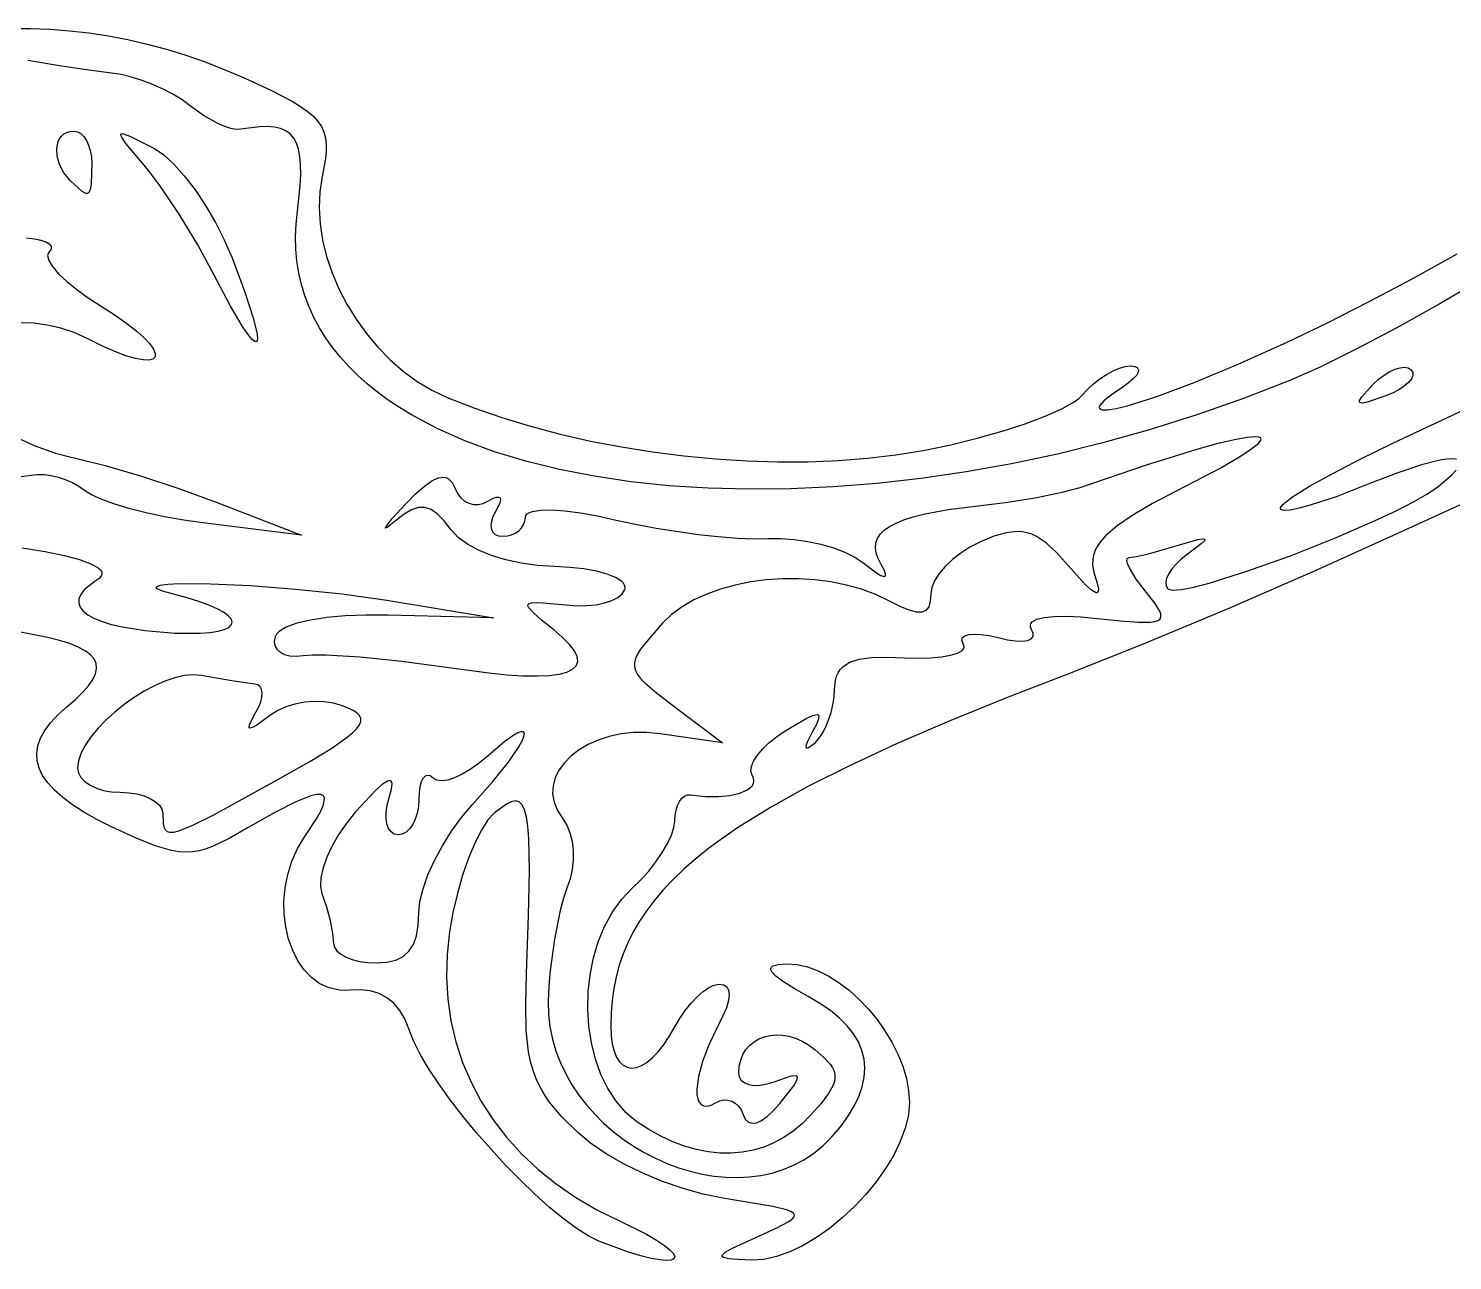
# Model space of a CAD drawing. Header units: millimetres. Extents: x 0.03 to 7.19, y 1.13 to 4.15.
# Drawn here: x 1.109 to 1.85, y 1.205 to 1.847 of the extents above; entities that cross this region are included whole.
import ezdxf

# ---------------------------------------------------------------- set-up
doc = ezdxf.new("R2010")
doc.units = ezdxf.units.MM

msp = doc.modelspace()

# ---------------------------------------------------------------- linework, layer by layer
at = {"flags": 128}
for points in [[(1.099454, 1.846924), (1.109666, 1.846938), (1.119856, 1.846562), (1.130026, 1.845795), (1.140176, 1.844639), (1.150306, 1.843092), (1.160417, 1.841155), (1.170509, 1.838827), (1.180582, 1.836109), (1.190638, 1.833001), (1.200675, 1.829501), (1.210695, 1.825611), (1.220699, 1.82133), (1.234997, 1.814724), (1.246003, 1.809009), (1.250375, 1.806354), (1.25405, 1.803763), (1.257069, 1.801184), (1.259475, 1.798564), (1.261308, 1.79585), (1.262612, 1.79299), (1.263428, 1.789929), (1.263798, 1.786617), (1.263764, 1.782999), (1.263368, 1.779024), (1.261657, 1.769788), (1.260394, 1.761775), (1.260034, 1.753529), (1.260538, 1.745123), (1.261862, 1.736631), (1.263966, 1.728126), (1.266809, 1.719682), (1.270347, 1.711372), (1.274541, 1.703269), (1.279348, 1.695447), (1.284726, 1.687979), (1.290636, 1.680939), (1.297034, 1.6744), (1.303879, 1.668434), (1.311131, 1.663117), (1.318746, 1.658521), (1.326685, 1.654719), (1.340634, 1.649252), (1.355166, 1.644242), (1.370202, 1.639699), (1.385661, 1.635632), (1.401462, 1.632049), (1.417524, 1.628959), (1.433767, 1.626371), (1.45011, 1.624295), (1.466473, 1.622739), (1.482775, 1.621712), (1.498936, 1.621223), (1.514874, 1.621281), (1.53051, 1.621895), (1.545763, 1.623074), (1.560551, 1.624827), (1.574796, 1.627163), (1.589074, 1.630122), (1.602901, 1.633493), (1.615939, 1.63716), (1.627848, 1.641003), (1.638289, 1.644907), (1.646925, 1.648753), (1.653415, 1.652424), (1.655749, 1.654157), (1.657421, 1.655802), (1.660254, 1.658908), (1.663391, 1.661799), (1.66673, 1.664413), (1.670166, 1.666686), (1.673594, 1.668556), (1.676911, 1.66996), (1.680013, 1.670836), (1.682796, 1.671122), (1.684972, 1.670866), (1.686344, 1.670202), (1.686931, 1.669176), (1.686747, 1.667832), (1.685811, 1.666214), (1.68414, 1.66437), (1.681749, 1.662342), (1.678657, 1.660177), (1.672744, 1.656134), (1.668811, 1.652954), (1.666756, 1.650611), (1.666401, 1.649744), (1.666477, 1.649075), (1.666971, 1.648601), (1.667871, 1.648319), (1.670835, 1.648316), (1.675269, 1.649036), (1.681068, 1.650453), (1.696357, 1.655265), (1.715882, 1.662527), (1.738824, 1.672016), (1.764365, 1.68351), (1.785245, 1.693579), (1.807101, 1.704693), (1.829716, 1.716715), (1.852873, 1.729507)], [(1.867244, 1.717274), (1.843442, 1.70338), (1.821004, 1.690809), (1.800318, 1.679813), (1.781772, 1.670644), (1.765754, 1.663552), (1.741569, 1.654146), (1.717316, 1.645625), (1.693053, 1.63798), (1.66884, 1.631199), (1.644734, 1.625272), (1.620794, 1.620191), (1.59708, 1.615945), (1.573649, 1.612523), (1.55056, 1.609917), (1.527872, 1.608115), (1.505643, 1.607108), (1.483932, 1.606886), (1.462798, 1.607439), (1.442299, 1.608756), (1.422494, 1.610829), (1.403442, 1.613646), (1.3852, 1.617198), (1.367828, 1.621474), (1.351384, 1.626466), (1.335927, 1.632162), (1.321516, 1.638553), (1.308209, 1.645629), (1.301987, 1.64942), (1.296064, 1.653379), (1.290446, 1.657504), (1.285141, 1.661794), (1.280155, 1.666248), (1.275497, 1.670864), (1.271174, 1.675641), (1.267193, 1.680579), (1.26356, 1.685675), (1.260285, 1.690928), (1.257373, 1.696337), (1.254833, 1.701902), (1.252671, 1.70762), (1.250895, 1.71349), (1.249512, 1.719512), (1.24853, 1.725683), (1.247956, 1.732004), (1.247797, 1.738471), (1.248061, 1.745085), (1.248754, 1.751844), (1.250185, 1.765213), (1.250467, 1.770868), (1.250436, 1.775872), (1.250074, 1.780251), (1.249363, 1.784028), (1.248286, 1.787231), (1.246824, 1.789885), (1.244959, 1.792016), (1.242675, 1.793649), (1.239952, 1.794809), (1.236774, 1.795523), (1.233121, 1.795817), (1.228977, 1.795715), (1.219143, 1.794427), (1.216885, 1.794378), (1.214099, 1.794895), (1.210896, 1.795927), (1.207384, 1.797422), (1.199875, 1.801597), (1.192449, 1.80701), (1.188519, 1.809925), (1.183933, 1.812737), (1.178858, 1.815379), (1.173459, 1.817783), (1.167903, 1.81988), (1.162355, 1.821602), (1.156981, 1.822881), (1.151949, 1.823649), (1.140052, 1.825141), (1.124888, 1.827448), (1.108404, 1.830255)], [(1.130504, 1.76758), (1.127154, 1.771669), (1.124861, 1.776003), (1.123609, 1.780338), (1.123381, 1.784431), (1.124158, 1.788038), (1.124919, 1.789583), (1.125924, 1.790916), (1.127172, 1.792005), (1.128661, 1.792821), (1.130388, 1.793333), (1.132351, 1.79351), (1.134213, 1.79317), (1.135949, 1.792195), (1.137522, 1.790654), (1.138895, 1.788615), (1.140028, 1.786146), (1.140885, 1.783315), (1.141426, 1.780192), (1.141615, 1.776844), (1.141326, 1.76598), (1.140813, 1.762898), (1.139919, 1.761269), (1.139297, 1.760973), (1.138542, 1.761008), (1.136582, 1.762029), (1.130504, 1.76758)], [(1.205379, 1.71851), (1.196844, 1.734193), (1.187136, 1.750198), (1.177449, 1.764651), (1.172987, 1.77071), (1.168976, 1.775677), (1.15945, 1.787103), (1.157257, 1.790299), (1.156823, 1.791307), (1.156841, 1.791936), (1.157315, 1.792197), (1.158252, 1.792102), (1.161539, 1.790886), (1.173935, 1.784663), (1.178928, 1.781314), (1.184285, 1.77641), (1.189839, 1.770188), (1.195423, 1.76288), (1.200869, 1.754722), (1.206011, 1.745946), (1.210681, 1.736789), (1.214712, 1.727483), (1.221458, 1.709496), (1.225797, 1.696186), (1.227802, 1.687625), (1.227952, 1.685147), (1.227546, 1.683882), (1.227137, 1.683707), (1.226593, 1.68384), (1.225102, 1.685028), (1.223083, 1.687457), (1.220544, 1.691135), (1.213946, 1.702272), (1.205379, 1.71851)], [(1.107723, 1.737804), (1.111732, 1.737373), (1.115073, 1.736691), (1.117681, 1.735788), (1.119488, 1.734696), (1.120428, 1.733443), (1.120432, 1.732061), (1.119435, 1.73058), (1.118863, 1.729722), (1.118659, 1.728674), (1.119299, 1.726066), (1.121243, 1.722873), (1.124379, 1.71921), (1.128596, 1.715195), (1.133782, 1.710945), (1.139826, 1.706576), (1.146615, 1.702205), (1.153852, 1.697606), (1.159988, 1.693308), (1.16504, 1.689348), (1.169025, 1.685762), (1.171957, 1.682588), (1.173853, 1.679862), (1.174728, 1.677621), (1.1746, 1.675903), (1.173482, 1.674743), (1.171393, 1.674179), (1.168346, 1.674248), (1.164359, 1.674986), (1.159448, 1.676431), (1.153627, 1.678619), (1.146914, 1.681587), (1.139324, 1.685372), (1.132478, 1.688504), (1.125481, 1.690858), (1.11842, 1.692463), (1.111379, 1.693347), (1.104444, 1.69354)], [(1.809018, 1.661552), (1.811899, 1.6642), (1.814831, 1.666424), (1.817734, 1.668195), (1.820525, 1.669479), (1.823123, 1.670247), (1.825448, 1.670466), (1.827417, 1.670106), (1.828949, 1.669135), (1.82979, 1.667733), (1.829789, 1.666125), (1.829002, 1.664368), (1.827485, 1.662519), (1.825294, 1.660634), (1.822486, 1.65877), (1.819116, 1.656983), (1.81524, 1.65533), (1.806057, 1.652216), (1.803442, 1.651757), (1.802108, 1.652066), (1.801913, 1.652518), (1.802027, 1.653172), (1.80317, 1.655103), (1.809018, 1.661552)], [(1.852461, 1.622412), (1.850362, 1.622734), (1.847466, 1.622624), (1.843798, 1.622081), (1.834243, 1.61969), (1.821891, 1.615554), (1.806935, 1.609663), (1.790384, 1.60321), (1.776214, 1.59854), (1.770493, 1.59701), (1.765933, 1.596091), (1.762721, 1.595837), (1.761046, 1.596302), (1.760819, 1.596741), (1.760891, 1.597298), (1.761894, 1.598749), (1.76398, 1.600622), (1.767076, 1.602883), (1.776007, 1.608437), (1.788098, 1.615146), (1.802762, 1.622744), (1.819412, 1.630965), (1.856318, 1.648214)], [(1.100872, 1.63471), (1.111138, 1.629925), (1.122812, 1.625763), (1.128756, 1.624088), (1.134546, 1.622774), (1.14871, 1.619322), (1.166985, 1.613915), (1.187013, 1.607292), (1.206435, 1.600191), (1.250879, 1.582983), (1.200879, 1.589191), (1.190568, 1.59066), (1.180433, 1.592459), (1.170732, 1.594518), (1.161725, 1.596766), (1.15367, 1.599133), (1.146826, 1.601548), (1.141453, 1.603943), (1.13781, 1.606247), (1.134887, 1.608362), (1.131579, 1.610219), (1.128, 1.611784), (1.124265, 1.613026), (1.120486, 1.613912), (1.116778, 1.614409), (1.113256, 1.614485), (1.110032, 1.614108), (1.104863, 1.613406)], [(1.105421, 1.576413), (1.117365, 1.574438), (1.127326, 1.572395), (1.135277, 1.570295), (1.141193, 1.568149), (1.145047, 1.56597), (1.146193, 1.564872), (1.146813, 1.563769), (1.146905, 1.562663), (1.146465, 1.561556), (1.14549, 1.560449), (1.143976, 1.559344), (1.140392, 1.556866), (1.137709, 1.554436), (1.13591, 1.552066), (1.134978, 1.549766), (1.134895, 1.547549), (1.135644, 1.545427), (1.137206, 1.543412), (1.139565, 1.541514), (1.142702, 1.539746), (1.1466, 1.53812), (1.151241, 1.536647), (1.156607, 1.53534), (1.169446, 1.533267), (1.184976, 1.531997), (1.198103, 1.531894), (1.203243, 1.532291), (1.207435, 1.532952), (1.210681, 1.533852), (1.212982, 1.534965), (1.214338, 1.536267), (1.214751, 1.537731), (1.214221, 1.539332), (1.21275, 1.541046), (1.210339, 1.542845), (1.206988, 1.544706), (1.202699, 1.546601), (1.197473, 1.548507), (1.19131, 1.550397), (1.184212, 1.552247), (1.178569, 1.553819), (1.175691, 1.555125), (1.175216, 1.555679), (1.175346, 1.556169), (1.1773, 1.556961), (1.181321, 1.557504), (1.187176, 1.557808), (1.203456, 1.557719), (1.224274, 1.556747), (1.247767, 1.554946), (1.272072, 1.552368), (1.295324, 1.549066), (1.350879, 1.539913), (1.296101, 1.541288), (1.284469, 1.54134), (1.273717, 1.540914), (1.264014, 1.540041), (1.255528, 1.538753), (1.24843, 1.537083), (1.242887, 1.535062), (1.240751, 1.533929), (1.239068, 1.532721), (1.237858, 1.531441), (1.237143, 1.530094), (1.236685, 1.527624), (1.237001, 1.525429), (1.23803, 1.523548), (1.239712, 1.522023), (1.241989, 1.520892), (1.244799, 1.520197), (1.248084, 1.519978), (1.251782, 1.520274), (1.256699, 1.520652), (1.263486, 1.520656), (1.281445, 1.519644), (1.303212, 1.517436), (1.326337, 1.514233), (1.348404, 1.511219), (1.35786, 1.510311), (1.366257, 1.5098), (1.373588, 1.509684), (1.379847, 1.509959), (1.385028, 1.510625), (1.389124, 1.511679), (1.392129, 1.513118), (1.394036, 1.514941), (1.39484, 1.517144), (1.394535, 1.519727), (1.393113, 1.522686), (1.390568, 1.52602), (1.386895, 1.529726), (1.382087, 1.533802), (1.375938, 1.538764), (1.371656, 1.542522), (1.369305, 1.545198), (1.368874, 1.546169), (1.368949, 1.546915), (1.369538, 1.547451), (1.370649, 1.547794), (1.37447, 1.547956), (1.388726, 1.546622), (1.394176, 1.546224), (1.399408, 1.546291), (1.4043, 1.546791), (1.408725, 1.547689), (1.412558, 1.548954), (1.415674, 1.550553), (1.417948, 1.552453), (1.419254, 1.554622), (1.419428, 1.555758), (1.419185, 1.556872), (1.418546, 1.557957), (1.417527, 1.559007), (1.41443, 1.560977), (1.410044, 1.562733), (1.404519, 1.564226), (1.398006, 1.565407), (1.390655, 1.566226), (1.382615, 1.566635), (1.373821, 1.567168), (1.365321, 1.568336), (1.357266, 1.570084), (1.349806, 1.572361), (1.343092, 1.575113), (1.337275, 1.578288), (1.332506, 1.581831), (1.328935, 1.585691), (1.32517, 1.590471), (1.321706, 1.594013), (1.318412, 1.596337), (1.315159, 1.597465), (1.311814, 1.597417), (1.308249, 1.596214), (1.304333, 1.593877), (1.299935, 1.590427), (1.295467, 1.58696), (1.294718, 1.586728), (1.294931, 1.58745), (1.298161, 1.591609), (1.30499, 1.599149), (1.310178, 1.604408), (1.314734, 1.608433), (1.318696, 1.611236), (1.322103, 1.612828), (1.324993, 1.613222), (1.326255, 1.612973), (1.327402, 1.612429), (1.32937, 1.610461), (1.330935, 1.60733), (1.332217, 1.604675), (1.333881, 1.602488), (1.335858, 1.600796), (1.338077, 1.599627), (1.34047, 1.599006), (1.342966, 1.598961), (1.345496, 1.599518), (1.34799, 1.600705), (1.350365, 1.602028), (1.352224, 1.602748), (1.353555, 1.602879), (1.354348, 1.602436), (1.354593, 1.601433), (1.354279, 1.599887), (1.351935, 1.595219), (1.350582, 1.592642), (1.349784, 1.590239), (1.349525, 1.588062), (1.349789, 1.586163), (1.350561, 1.584595), (1.351825, 1.58341), (1.353566, 1.582661), (1.355768, 1.582399), (1.358132, 1.582602), (1.360339, 1.583183), (1.362339, 1.584102), (1.364084, 1.585318), (1.365526, 1.586789), (1.366616, 1.588475), (1.367305, 1.590336), (1.367546, 1.59233), (1.367783, 1.593309), (1.368481, 1.594143), (1.369617, 1.594831), (1.371172, 1.595376), (1.375452, 1.596035), (1.381152, 1.596125), (1.388102, 1.595651), (1.396134, 1.594619), (1.405079, 1.593033), (1.414768, 1.590899), (1.424904, 1.588651), (1.435617, 1.586622), (1.457476, 1.583375), (1.467974, 1.582238), (1.477752, 1.581477), (1.486486, 1.581134), (1.493851, 1.581247), (1.500606, 1.581298), (1.507599, 1.580788), (1.514627, 1.579768), (1.521488, 1.578288), (1.527979, 1.5764), (1.533896, 1.574153), (1.539037, 1.571599), (1.543199, 1.568788), (1.550341, 1.563432), (1.55273, 1.562027), (1.554329, 1.56147), (1.555138, 1.561764), (1.555158, 1.562907), (1.554386, 1.564901), (1.552824, 1.567747), (1.551233, 1.5708), (1.550238, 1.573678), (1.549846, 1.576385), (1.550065, 1.578927), (1.550905, 1.581307), (1.552373, 1.583532), (1.554477, 1.585605), (1.557226, 1.587533), (1.560628, 1.589319), (1.564692, 1.59097), (1.569425, 1.592489), (1.574835, 1.593881), (1.587723, 1.596308), (1.603421, 1.598288), (1.618847, 1.600212), (1.633985, 1.602668), (1.647095, 1.605341), (1.656435, 1.607913), (1.691026, 1.619688), (1.71792, 1.628017), (1.728421, 1.630891), (1.736926, 1.632907), (1.743411, 1.634065), (1.747851, 1.634366), (1.749297, 1.634196), (1.750223, 1.633812), (1.750626, 1.633213), (1.750503, 1.632402), (1.748666, 1.630138), (1.744689, 1.627021), (1.738547, 1.623051), (1.730216, 1.61823), (1.706893, 1.606038), (1.694236, 1.599447), (1.683913, 1.593433), (1.675799, 1.587871), (1.66977, 1.582635), (1.667499, 1.580101), (1.665703, 1.5776), (1.664366, 1.575118), (1.663473, 1.57264), (1.663009, 1.570148), (1.662957, 1.567629), (1.663304, 1.565065), (1.664032, 1.562441), (1.665422, 1.557946), (1.665985, 1.554884), (1.665691, 1.553267), (1.665211, 1.553005), (1.664504, 1.553108), (1.662393, 1.554417), (1.659325, 1.557207), (1.650185, 1.567274), (1.644255, 1.573815), (1.638889, 1.578784), (1.633831, 1.582248), (1.631338, 1.583437), (1.628827, 1.584276), (1.626265, 1.584772), (1.623621, 1.584935), (1.617958, 1.584292), (1.611583, 1.582415), (1.60424, 1.579372), (1.599101, 1.576721), (1.594307, 1.573644), (1.589963, 1.570252), (1.586173, 1.566656), (1.583042, 1.562966), (1.580676, 1.559293), (1.579179, 1.555748), (1.578657, 1.552441), (1.578406, 1.548574), (1.577604, 1.545702), (1.576179, 1.543815), (1.574058, 1.542898), (1.571168, 1.542938), (1.567436, 1.543923), (1.56279, 1.545841), (1.557157, 1.548677), (1.550082, 1.552036), (1.542567, 1.554812), (1.534696, 1.557013), (1.526555, 1.558647), (1.51823, 1.559722), (1.509806, 1.560248), (1.50137, 1.560233), (1.493006, 1.559684), (1.4848, 1.558611), (1.476839, 1.557021), (1.469207, 1.554923), (1.461991, 1.552326), (1.455275, 1.549237), (1.449146, 1.545665), (1.443689, 1.54162), (1.43899, 1.537108), (1.432273, 1.529552), (1.427546, 1.523579), (1.425946, 1.521037), (1.424865, 1.518713), (1.424309, 1.516548), (1.424287, 1.514481), (1.424805, 1.512454), (1.425871, 1.510407), (1.42749, 1.508281), (1.429672, 1.506016), (1.435748, 1.500834), (1.444157, 1.494385), (1.470199, 1.474747), (1.437685, 1.479524), (1.43067, 1.480192), (1.423879, 1.480149), (1.417375, 1.479448), (1.411219, 1.478144), (1.405474, 1.476291), (1.4002, 1.473944), (1.395461, 1.471155), (1.391317, 1.467981), (1.38783, 1.464474), (1.385063, 1.46069), (1.383077, 1.456681), (1.381935, 1.452503), (1.381697, 1.448209), (1.382426, 1.443854), (1.384184, 1.439492), (1.387032, 1.435177), (1.389147, 1.431871), (1.390749, 1.427974), (1.39183, 1.423608), (1.392383, 1.418898), (1.3924, 1.413965), (1.391876, 1.408933), (1.390802, 1.403926), (1.389171, 1.399066), (1.387354, 1.393854), (1.38563, 1.387547), (1.382615, 1.372609), (1.380444, 1.356185), (1.379774, 1.348019), (1.379435, 1.340205), (1.37959, 1.333469), (1.380327, 1.326884), (1.381616, 1.320464), (1.383428, 1.314222), (1.385734, 1.308172), (1.388505, 1.30233), (1.391709, 1.296709), (1.395319, 1.291323), (1.399305, 1.286186), (1.403637, 1.281313), (1.408286, 1.276718), (1.413223, 1.272414), (1.418417, 1.268416), (1.423839, 1.264738), (1.429461, 1.261395), (1.435252, 1.258399), (1.441184, 1.255766), (1.447226, 1.25351), (1.453349, 1.251645), (1.459524, 1.250184), (1.465721, 1.249143), (1.471911, 1.248534), (1.478064, 1.248373), (1.484151, 1.248674), (1.490143, 1.24945), (1.49601, 1.250715), (1.501722, 1.252485), (1.50725, 1.254772), (1.512565, 1.257592), (1.517637, 1.260958), (1.522437, 1.264884), (1.526935, 1.269385), (1.531586, 1.27487), (1.535514, 1.280244), (1.538719, 1.285505), (1.541202, 1.290652), (1.542962, 1.295682), (1.544001, 1.300593), (1.544318, 1.305383), (1.543914, 1.31005), (1.542789, 1.314592), (1.540944, 1.319007), (1.538379, 1.323292), (1.535095, 1.327446), (1.531091, 1.331466), (1.526368, 1.335351), (1.520927, 1.339098), (1.514768, 1.342705), (1.507465, 1.346817), (1.501887, 1.350307), (1.498018, 1.353202), (1.495837, 1.355531), (1.495375, 1.356492), (1.495329, 1.357321), (1.495697, 1.358022), (1.496475, 1.358599), (1.499257, 1.359394), (1.503657, 1.359733), (1.509046, 1.359388), (1.514541, 1.358156), (1.520079, 1.356108), (1.525599, 1.353314), (1.531036, 1.349845), (1.536329, 1.345773), (1.541415, 1.341168), (1.546232, 1.336101), (1.550716, 1.330642), (1.554805, 1.324863), (1.558437, 1.318835), (1.561549, 1.312627), (1.564079, 1.306312), (1.565963, 1.29996), (1.56714, 1.293641), (1.567546, 1.287427), (1.566986, 1.280882), (1.565372, 1.274081), (1.562797, 1.267119), (1.559357, 1.260092), (1.555149, 1.253094), (1.550266, 1.246222), (1.544806, 1.239569), (1.538862, 1.233233), (1.53253, 1.227307), (1.525906, 1.221887), (1.519085, 1.217069), (1.512163, 1.212947), (1.505234, 1.209617), (1.498395, 1.207174), (1.49174, 1.205713), (1.485365, 1.20533), (1.478385, 1.205611), (1.473481, 1.206049), (1.47069, 1.206756), (1.470099, 1.207245), (1.470051, 1.207844), (1.471601, 1.209424), (1.475379, 1.211607), (1.489768, 1.218233), (1.498479, 1.222156), (1.504413, 1.225248), (1.506277, 1.226546), (1.50737, 1.227712), (1.507669, 1.228771), (1.507148, 1.22975), (1.505782, 1.230673), (1.503545, 1.231566), (1.49636, 1.233362), (1.470435, 1.237705), (1.460186, 1.239731), (1.449621, 1.242645), (1.439006, 1.246324), (1.42861, 1.250649), (1.418702, 1.255498), (1.40955, 1.260748), (1.401422, 1.266279), (1.394587, 1.271969), (1.386388, 1.280149), (1.379919, 1.2879), (1.377281, 1.291778), (1.375013, 1.295744), (1.373094, 1.299864), (1.371502, 1.304201), (1.370218, 1.308823), (1.36922, 1.313793), (1.368, 1.325039), (1.367673, 1.338461), (1.368074, 1.35458), (1.36916, 1.384833), (1.369612, 1.408077), (1.369294, 1.424991), (1.368804, 1.431287), (1.36807, 1.436255), (1.367077, 1.439981), (1.365806, 1.442548), (1.364242, 1.444043), (1.362367, 1.444551), (1.360164, 1.444155), (1.357616, 1.442941), (1.351421, 1.438399), (1.348031, 1.434722), (1.344582, 1.429372), (1.34117, 1.422603), (1.33789, 1.41467), (1.334837, 1.405829), (1.332108, 1.396333), (1.329799, 1.386438), (1.328004, 1.376399), (1.326712, 1.364491), (1.326417, 1.352766), (1.3271, 1.341257), (1.328742, 1.329995), (1.331325, 1.319013), (1.33483, 1.308341), (1.339239, 1.298014), (1.344532, 1.288061), (1.350691, 1.278515), (1.357697, 1.269408), (1.365532, 1.260773), (1.374176, 1.25264), (1.383611, 1.245041), (1.393819, 1.23801), (1.40478, 1.231577), (1.416476, 1.225774), (1.430593, 1.218797), (1.435837, 1.215759), (1.439906, 1.213054), (1.442822, 1.210705), (1.44461, 1.208737), (1.445294, 1.207174), (1.4449, 1.20604), (1.443451, 1.205358), (1.440972, 1.205153), (1.437486, 1.205448), (1.433019, 1.206268), (1.427595, 1.207637), (1.421238, 1.209578), (1.405824, 1.215274)], [(1.857822, 1.600412), (1.821407, 1.583635), (1.779256, 1.564533), (1.733054, 1.54446), (1.688397, 1.525801), (1.650879, 1.510941), (1.618162, 1.49827), (1.588289, 1.486122), (1.561157, 1.47442), (1.536666, 1.463086), (1.514715, 1.452042), (1.495203, 1.441211), (1.478029, 1.430516), (1.470286, 1.425195), (1.463091, 1.419878), (1.456429, 1.414557), (1.450289, 1.409222), (1.444658, 1.403862), (1.439522, 1.398468), (1.43487, 1.39303), (1.430689, 1.387539), (1.426965, 1.381986), (1.423688, 1.376359), (1.420843, 1.37065), (1.418419, 1.364849), (1.416402, 1.358946), (1.41478, 1.352932), (1.41354, 1.346796), (1.412671, 1.34053), (1.412158, 1.334123), (1.41199, 1.327566), (1.412195, 1.322427), (1.412788, 1.317965), (1.413742, 1.314179), (1.415025, 1.31107), (1.416608, 1.30864), (1.418461, 1.306888), (1.420555, 1.305816), (1.42286, 1.305424), (1.425346, 1.305712), (1.427983, 1.306682), (1.430743, 1.308333), (1.433594, 1.310668), (1.436507, 1.313685), (1.439453, 1.317387), (1.442402, 1.321773), (1.445324, 1.326844), (1.447939, 1.331308), (1.450818, 1.335472), (1.453864, 1.339246), (1.456985, 1.342538), (1.460086, 1.345257), (1.463072, 1.347313), (1.465849, 1.348612), (1.468324, 1.349066), (1.470705, 1.348719), (1.472392, 1.347685), (1.473384, 1.345973), (1.473681, 1.343592), (1.473285, 1.340552), (1.472195, 1.336861), (1.470411, 1.332529), (1.467935, 1.327566), (1.463231, 1.317861), (1.459802, 1.308885), (1.45766, 1.300943), (1.456813, 1.294339), (1.456879, 1.291633), (1.457273, 1.289375), (1.457995, 1.287604), (1.459048, 1.286357), (1.460432, 1.285672), (1.46215, 1.285588), (1.464201, 1.286142), (1.466587, 1.287372), (1.468716, 1.288377), (1.470864, 1.288827), (1.472973, 1.288745), (1.474985, 1.288158), (1.476841, 1.28709), (1.478484, 1.285565), (1.479854, 1.283609), (1.480893, 1.281247), (1.482072, 1.278793), (1.483652, 1.277262), (1.485607, 1.276644), (1.48791, 1.276932), (1.490535, 1.278118), (1.493456, 1.280194), (1.496644, 1.283151), (1.500074, 1.286983), (1.507268, 1.296176), (1.508923, 1.298979), (1.509254, 1.300689), (1.508916, 1.301158), (1.508239, 1.301383), (1.505855, 1.301137), (1.496893, 1.298135), (1.49323, 1.296964), (1.489813, 1.296331), (1.486716, 1.296218), (1.484015, 1.296606), (1.481783, 1.297475), (1.480096, 1.298805), (1.479029, 1.300578), (1.478657, 1.302774), (1.478912, 1.306325), (1.47965, 1.309564), (1.480832, 1.312477), (1.482417, 1.315053), (1.484365, 1.317278), (1.486637, 1.319142), (1.489191, 1.32063), (1.491988, 1.321731), (1.494989, 1.322432), (1.498152, 1.32272), (1.501438, 1.322584), (1.504807, 1.322011), (1.508219, 1.320987), (1.511633, 1.319502), (1.51501, 1.317541), (1.51831, 1.315094), (1.523039, 1.310918), (1.526371, 1.307222), (1.527508, 1.305474), (1.52829, 1.303749), (1.528714, 1.302017), (1.528778, 1.300245), (1.528481, 1.298401), (1.527821, 1.296453), (1.5254, 1.292119), (1.521499, 1.286987), (1.516101, 1.280802), (1.511694, 1.276363), (1.507025, 1.272485), (1.502117, 1.269169), (1.496988, 1.266414), (1.491658, 1.264222), (1.486149, 1.262594), (1.48048, 1.26153), (1.474671, 1.261031), (1.468742, 1.261098), (1.462713, 1.261731), (1.456605, 1.262932), (1.450437, 1.264701), (1.44423, 1.267038), (1.438004, 1.269944), (1.431778, 1.273421), (1.425574, 1.277469), (1.422582, 1.279763), (1.419776, 1.282315), (1.414719, 1.288128), (1.410405, 1.294778), (1.406836, 1.302138), (1.404015, 1.310079), (1.401945, 1.318473), (1.400628, 1.327192), (1.400067, 1.336106), (1.400264, 1.345088), (1.401222, 1.354009), (1.402945, 1.36274), (1.405433, 1.371154), (1.40869, 1.379122), (1.412719, 1.386516), (1.417522, 1.393207), (1.423101, 1.399066), (1.427565, 1.403409), (1.43173, 1.408051), (1.435504, 1.412848), (1.438796, 1.417656), (1.441515, 1.422331), (1.44357, 1.42673), (1.44487, 1.430708), (1.445324, 1.434122), (1.445494, 1.437097), (1.445981, 1.439821), (1.446752, 1.442236), (1.447771, 1.444288), (1.449006, 1.445921), (1.450421, 1.447079), (1.451983, 1.447706), (1.453657, 1.447747), (1.461088, 1.446926), (1.467953, 1.446838), (1.474042, 1.447415), (1.479148, 1.44859), (1.483064, 1.450299), (1.48451, 1.451332), (1.485581, 1.452473), (1.48625, 1.453714), (1.486491, 1.455047), (1.486279, 1.456464), (1.485587, 1.457955), (1.484944, 1.460029), (1.485238, 1.462522), (1.4864, 1.465339), (1.488358, 1.468387), (1.491043, 1.471571), (1.494384, 1.474797), (1.498311, 1.47797), (1.502754, 1.480997), (1.513808, 1.487513), (1.517263, 1.489115), (1.519442, 1.489609), (1.520076, 1.48944), (1.520419, 1.488992), (1.520274, 1.48726), (1.519082, 1.484411), (1.516921, 1.480441), (1.514274, 1.475248), (1.513716, 1.473556), (1.513662, 1.472491), (1.514108, 1.47207), (1.515048, 1.47231), (1.518393, 1.474844), (1.5204, 1.477056), (1.522278, 1.479856), (1.523985, 1.48313), (1.52548, 1.486764), (1.526721, 1.490644), (1.527666, 1.494656), (1.528275, 1.498687), (1.528504, 1.502622), (1.528979, 1.507441), (1.529563, 1.509515), (1.530397, 1.511372), (1.531494, 1.51302), (1.53287, 1.514466), (1.534537, 1.515714), (1.536511, 1.516773), (1.541434, 1.518345), (1.54775, 1.519233), (1.555574, 1.519489), (1.565018, 1.519163), (1.572204, 1.518929), (1.578677, 1.519082), (1.584313, 1.519592), (1.588987, 1.520429), (1.592573, 1.521564), (1.594948, 1.522966), (1.595641, 1.523758), (1.595985, 1.524606), (1.595963, 1.525506), (1.59556, 1.526455), (1.594877, 1.528219), (1.595187, 1.529617), (1.596414, 1.530637), (1.598485, 1.531266), (1.601325, 1.53149), (1.604859, 1.531297), (1.609013, 1.530674), (1.613712, 1.529608), (1.618564, 1.528511), (1.622766, 1.527909), (1.626264, 1.527787), (1.628999, 1.528132), (1.630914, 1.528928), (1.631953, 1.530162), (1.632057, 1.531819), (1.631171, 1.533885), (1.630657, 1.535004), (1.630552, 1.536031), (1.630843, 1.536964), (1.631518, 1.537802), (1.633976, 1.539182), (1.637834, 1.540155), (1.642998, 1.540705), (1.649374, 1.540817), (1.65687, 1.540475), (1.665393, 1.539663), (1.677584, 1.53834), (1.686786, 1.537654), (1.69321, 1.537715), (1.695446, 1.53806), (1.697067, 1.538634), (1.698098, 1.539449), (1.698567, 1.54052), (1.698499, 1.541861), (1.69792, 1.543485), (1.695339, 1.54764), (1.691032, 1.553094), (1.685642, 1.560161), (1.682129, 1.565946), (1.681171, 1.568172), (1.680794, 1.569854), (1.681036, 1.570917), (1.681935, 1.571288), (1.685874, 1.571809), (1.692157, 1.573227), (1.708296, 1.577885), (1.717761, 1.580693), (1.720326, 1.581149), (1.721475, 1.580939), (1.721226, 1.580039), (1.719602, 1.578423), (1.71231, 1.572941), (1.709155, 1.57049), (1.706459, 1.567957), (1.704262, 1.565415), (1.702607, 1.562936), (1.701534, 1.560593), (1.701085, 1.558459), (1.701302, 1.556606), (1.702226, 1.555108), (1.703147, 1.554624), (1.704638, 1.554409), (1.709195, 1.554734), (1.715619, 1.555978), (1.723632, 1.558036), (1.743318, 1.564176), (1.766034, 1.572316), (1.78956, 1.581621), (1.811678, 1.591252), (1.821515, 1.595929), (1.830167, 1.600374), (1.837358, 1.604482), (1.84281, 1.608149), (1.850157, 1.614358), (1.852405, 1.616825)], [(1.405824, 1.215274), (1.400197, 1.218049), (1.393917, 1.222021), (1.387107, 1.227053), (1.379891, 1.233004), (1.372392, 1.239738), (1.364735, 1.247115), (1.357045, 1.254998), (1.349443, 1.263248), (1.342056, 1.271727), (1.335006, 1.280296), (1.328418, 1.288817), (1.322415, 1.297151), (1.317122, 1.305161), (1.312663, 1.312708), (1.309161, 1.319653), (1.30674, 1.325858), (1.304712, 1.331007), (1.302132, 1.335435), (1.299021, 1.339126), (1.295403, 1.342068), (1.2913, 1.344244), (1.286732, 1.345641), (1.281724, 1.346244), (1.276296, 1.346038), (1.273402, 1.345875), (1.270607, 1.346016), (1.265334, 1.347161), (1.260508, 1.349365), (1.256159, 1.352523), (1.25232, 1.356528), (1.249021, 1.361273), (1.246294, 1.366653), (1.244171, 1.372561), (1.242682, 1.37889), (1.24186, 1.385534), (1.241735, 1.392386), (1.242339, 1.399341), (1.243703, 1.406291), (1.245859, 1.413131), (1.248838, 1.419753), (1.252671, 1.426052), (1.258695, 1.435238), (1.260727, 1.438899), (1.262093, 1.44194), (1.262784, 1.444363), (1.262789, 1.446169), (1.2621, 1.44736), (1.260707, 1.447938), (1.258601, 1.447902), (1.255772, 1.447257), (1.247907, 1.444138), (1.237038, 1.438594), (1.223087, 1.430635), (1.213198, 1.424987), (1.204927, 1.420962), (1.20119, 1.419559), (1.197608, 1.418564), (1.194097, 1.417977), (1.190574, 1.417799), (1.186955, 1.418029), (1.183156, 1.41867), (1.174689, 1.421182), (1.164504, 1.425341), (1.151935, 1.431149), (1.144338, 1.434947), (1.137567, 1.438737), (1.131621, 1.442525), (1.126499, 1.446315), (1.122197, 1.450111), (1.118716, 1.453918), (1.116053, 1.457739), (1.114207, 1.46158), (1.113176, 1.465444), (1.112959, 1.469336), (1.113554, 1.473259), (1.11496, 1.47722), (1.117175, 1.481221), (1.120197, 1.485266), (1.124025, 1.489362), (1.128657, 1.49351), (1.133197, 1.49746), (1.136964, 1.501147), (1.139948, 1.504585), (1.142141, 1.507786), (1.143535, 1.510765), (1.144121, 1.513534), (1.14389, 1.516107), (1.142834, 1.518498), (1.140944, 1.52072), (1.138213, 1.522786), (1.13463, 1.52471), (1.130188, 1.526505), (1.124878, 1.528184), (1.118692, 1.529761), (1.103657, 1.532663)], [(1.240212, 1.456608), (1.255189, 1.465142), (1.266634, 1.472116), (1.274744, 1.477761), (1.277611, 1.480157), (1.279718, 1.482307), (1.281089, 1.484241), (1.28175, 1.485986), (1.281725, 1.487572), (1.281039, 1.489028), (1.279715, 1.490381), (1.27778, 1.491663), (1.272171, 1.494122), (1.267567, 1.495424), (1.26264, 1.496145), (1.257543, 1.496304), (1.252428, 1.495922), (1.247448, 1.495017), (1.242757, 1.493608), (1.238507, 1.491715), (1.234851, 1.489358), (1.227579, 1.484033), (1.225347, 1.482776), (1.224016, 1.482462), (1.22368, 1.48266), (1.22356, 1.483095), (1.223951, 1.484682), (1.227171, 1.490733), (1.228666, 1.49354), (1.229706, 1.496191), (1.230293, 1.498628), (1.230429, 1.500788), (1.230119, 1.502613), (1.229364, 1.504041), (1.228168, 1.505013), (1.226532, 1.505469), (1.21461, 1.507146), (1.198574, 1.509969), (1.194397, 1.510309), (1.189791, 1.509864), (1.184851, 1.508705), (1.179675, 1.506905), (1.174359, 1.504536), (1.168999, 1.501671), (1.163692, 1.498382), (1.158534, 1.494741), (1.153621, 1.490822), (1.149051, 1.486695), (1.144919, 1.482434), (1.141322, 1.478111), (1.138356, 1.473799), (1.136118, 1.46957), (1.134705, 1.465496), (1.134212, 1.461649), (1.134666, 1.459123), (1.135966, 1.456765), (1.138021, 1.454628), (1.14074, 1.452764), (1.144032, 1.451224), (1.147806, 1.450059), (1.151971, 1.449323), (1.156435, 1.449066), (1.160899, 1.448839), (1.165063, 1.448189), (1.168837, 1.447162), (1.172129, 1.445802), (1.174848, 1.444156), (1.176903, 1.442269), (1.178203, 1.440187), (1.178657, 1.437955), (1.17884, 1.43297), (1.179195, 1.431097), (1.179836, 1.42967), (1.180846, 1.428716), (1.182309, 1.428259), (1.18431, 1.428324), (1.186929, 1.428938), (1.194363, 1.431909), (1.205276, 1.437377), (1.240212, 1.456608)], [(1.31199, 1.38633), (1.312557, 1.392196), (1.314182, 1.398851), (1.316751, 1.406064), (1.32015, 1.413606), (1.324265, 1.421246), (1.328982, 1.428754), (1.334188, 1.4359), (1.339768, 1.442455), (1.350558, 1.454616), (1.358718, 1.464826), (1.364155, 1.472768), (1.365823, 1.475791), (1.366775, 1.478128), (1.366999, 1.479741), (1.366483, 1.48059), (1.365216, 1.480635), (1.363186, 1.479838), (1.360381, 1.478157), (1.356789, 1.475555), (1.347199, 1.467427), (1.342958, 1.463881), (1.33871, 1.460865), (1.334567, 1.458425), (1.330643, 1.456606), (1.327053, 1.455453), (1.32391, 1.455011), (1.321328, 1.455325), (1.319421, 1.456441), (1.317925, 1.457559), (1.316531, 1.457871), (1.315269, 1.457423), (1.314169, 1.456259), (1.313261, 1.454425), (1.312575, 1.451966), (1.312141, 1.448929), (1.31199, 1.445358), (1.31177, 1.441639), (1.31114, 1.43817), (1.310145, 1.435026), (1.308827, 1.432283), (1.307232, 1.430017), (1.305404, 1.428305), (1.303388, 1.427222), (1.301226, 1.426844), (1.29919, 1.427241), (1.297533, 1.428378), (1.296273, 1.430176), (1.295429, 1.432556), (1.295022, 1.435436), (1.295068, 1.438738), (1.295588, 1.442382), (1.296601, 1.446288), (1.297784, 1.450702), (1.298054, 1.453612), (1.29784, 1.4545), (1.297387, 1.455009), (1.296694, 1.455136), (1.295758, 1.45488), (1.293139, 1.453216), (1.289508, 1.450005), (1.279101, 1.438899), (1.274472, 1.43319), (1.270393, 1.427242), (1.266936, 1.42123), (1.264173, 1.415328), (1.262176, 1.409712), (1.261017, 1.404558), (1.260769, 1.400038), (1.261504, 1.39633), (1.263849, 1.389407), (1.26577, 1.382205), (1.267069, 1.375576), (1.267546, 1.370372), (1.267999, 1.368322), (1.269299, 1.366411), (1.271354, 1.36468), (1.274074, 1.36317), (1.277366, 1.361923), (1.28114, 1.360981), (1.285304, 1.360385), (1.289768, 1.360177), (1.295293, 1.360532), (1.299955, 1.361627), (1.303794, 1.363508), (1.306848, 1.366222), (1.309156, 1.369815), (1.310756, 1.374333), (1.311688, 1.379823), (1.31199, 1.38633)]]:
    msp.add_lwpolyline(points, dxfattribs=at)

doc.saveas('drawing.dxf')
